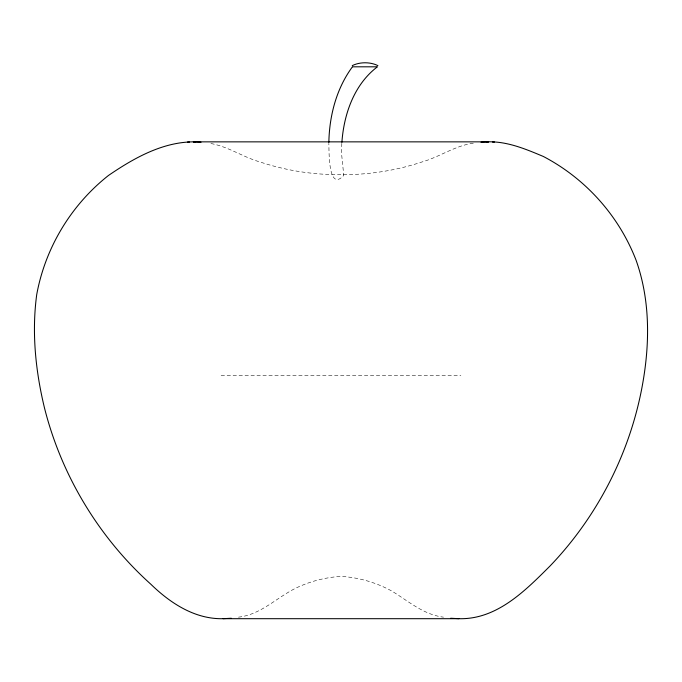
<?xml version="1.0" encoding="UTF-8"?>
<svg xmlns="http://www.w3.org/2000/svg" width="682" height="682" viewBox="0 0 682 682"><rect width="100%" height="100%" fill="white"/><g stroke="black" fill="none" stroke-linecap="round" stroke-linejoin="round"><path stroke-width="0.51" stroke-dasharray="3.41 2.56" d="M341.801 143.348L341.614 154.123L343.771 175.419C327.658 192.878 329.244 148.974 328.818 143.399M238.478 617.167C260.567 614.678 276.244 597.986 295.229 588.438C309.5 581.456 325.144 577.339 341 576.384C358.843 577.449 376.404 582.539 392.039 591.2C408.492 601.174 423.633 614.755 443.522 617.167M473.317 143.186C455.039 145.701 439.685 156.903 422.149 161.915C396.046 170.611 368.51 174.924 341 174.635C313.49 174.924 285.954 170.611 259.851 161.915C242.315 156.903 226.961 145.701 208.683 143.186M221.113 375.509L460.887 375.509"/><path stroke-width="1.02" d="M328.852 142.436C329.363 115.889 336.337 88.796 352.185 67.16M341.895 142.342C343.856 114.346 354.026 84.79 376.958 67.16M352.244 65.634C359.891 61.823 370.266 61.823 377.922 65.634M195.231 141.856C163.296 141.438 134.004 158.011 108.472 175.47C71.073 205.001 45.285 247.762 36.709 294.65C31.619 332.432 35.532 370.718 44.407 407.623C61.371 475.363 98.924 537.587 150.867 584.252C170.261 603.127 194.933 619.35 223.031 618.693L458.969 618.693C496.786 619.708 525.225 590.723 549.973 566.069C598.293 515.686 631.097 450.853 642.956 382.048C649.929 341.597 649.98 299.389 636.118 260.328C618.958 215.836 585.642 178.599 543.392 156.493C525.421 148.932 506.692 141.038 486.769 141.856M480.981 142.223L488.696 141.856L193.304 141.856L201.02 142.223M223.031 618.693L231.309 618.242M352.423 66.81L377.385 66.81M187.516 142.044L189.519 142.044M492.481 142.044L494.484 142.044M450.691 618.242L458.969 618.693"/></g></svg>
